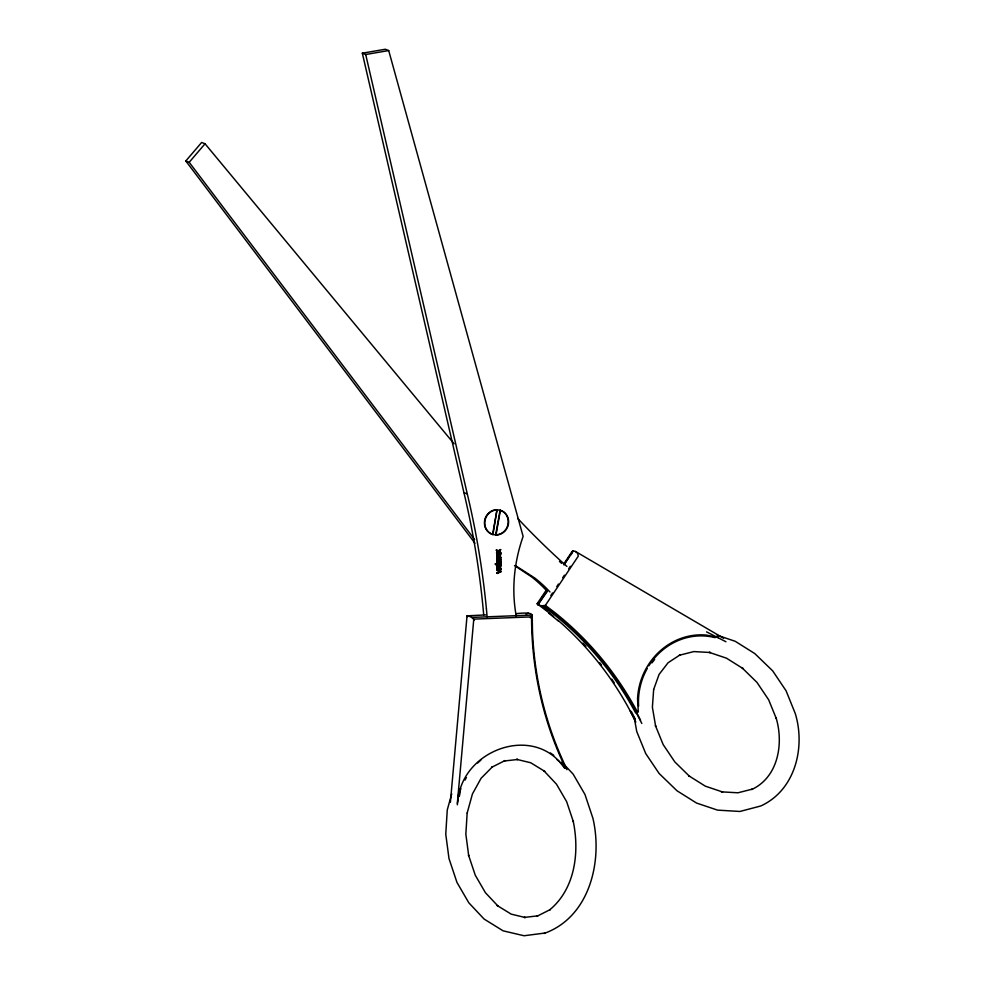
<?xml version="1.0" encoding="UTF-8"?>
<svg xmlns="http://www.w3.org/2000/svg" width="985" height="985" viewBox="0 0 985 985"><rect width="100%" height="100%" fill="white"/><g stroke="black" fill="none" stroke-linecap="round" stroke-linejoin="round"><path stroke-width="1.48" d="M450.391 802.258L467.038 615.847L485.679 614.899M457.335 803.341L473.785 619.122L531.568 616.881A347.754 324.681 -68.7 0 0 561.672 759.743L565.784 768.46L560.022 762.316M499.863 555.54L499.42 554.21L498.385 554.296C497.844 556.66 502.079 555.86 498.816 555.872M500.318 555.725L499.42 554.21M459.182 789.12L457.323 804.807M498.521 568.69L497.61 567.126L498.053 568.517L501.18 568.48L501.193 569.145L497.45 569.441L497.437 567.877A1.305 1.219 -68.7 0 1 497.413 567.36L496.957 567.175A1.305 1.219 -68.7 0 0 496.982 567.692L497.523 568.554M492.943 534.535L497.006 509.75A12.67 11.82 -68.7 0 0 484.608 520.548A12.67 11.82 -68.7 0 0 492.611 534.399L492.943 534.535A12.67 11.82 -68.7 0 1 484.94 520.683A12.67 11.82 -68.7 0 1 497.351 509.885M496.009 534.99L500.405 510.341L497.006 509.75L492.611 534.399L496.009 534.99A12.67 11.82 -68.7 0 0 508.408 524.192A12.67 11.82 -68.7 0 0 500.405 510.341M457.976 800.694C461.879 749.991 534.252 723.027 564.565 768.152M459.305 796.348L460.241 792.051M515.697 613.741C516.177 613.667 538.303 610.7 530.299 617.817M459.81 791.472L460.918 788.714M451.721 793.848L447.264 809.953L445.762 834.172L448.988 858.538L456.954 882.4L468.798 902.777L484.103 919.054L503.089 930.825L524.045 935.75L544.84 933.054M497.203 554.654L497.831 556.71L496.736 556.574L496.945 553.989L500.786 553.656L499.949 554.173L499.998 556.439A1.354 1.268 -68.7 0 1 499.321 556.697C496.44 553.742 497.671 554.223 499.789 556.87A1.354 1.268 -68.7 0 0 500.466 556.611L500.405 554.346M497.659 554.838L497.831 556.673M497.536 564.245C496.058 567.495 503.039 566.104 499.69 564.073L497.536 564.245L500.158 564.257M497.991 564.43C496.6 567.077 501.722 566.067 499.69 564.073M571.99 551.871L573.171 550.824L575.548 551.501L723.556 638.231M546.552 589.695L537.157 603.756L537.859 604.765L541.639 605.824L545.382 605.381L578.257 556.205L577.727 553.508L575.548 551.501M571.128 554.715L573.171 550.824L563.913 564.947M547.106 590.631L537.859 604.765L547.5 591.148M563.642 564.134L572.187 551.341M540.728 599.545L544.114 594.472M565.341 562.731L569.576 556.377M550.837 595.494L552.536 592.945M556.771 586.604L558.47 584.056M562.718 577.715L564.417 575.178M568.653 568.825L570.352 566.289M474.979 543.227L185.808 160.974L201.654 142.456L205.04 143.773L454.073 443.792M185.808 160.974L189.194 162.291L205.04 143.773M543.954 933.497C589.633 917.392 602.955 861.296 592.933 818.338L584.967 794.476L573.122 774.099L561.906 762.168M497.671 562.164L496.76 558.052L500.885 557.448L500.909 558.101L497.216 558.84L498.164 559.911L500.946 559.677L497.733 561.253L498.213 562.127L501.008 561.906L501.02 562.57L497.277 562.866L496.797 562.016L497.671 562.164L496.797 562.016M500.909 558.101L497.917 558.446L498.164 559.911M500.959 560.342L497.511 560.502L498.213 562.127M496.563 553.274L498.878 551.957L497.031 553.459L496.551 552.462L498.385 551.588L497.031 553.459M500.22 549.495L498.361 551.009L500.688 549.679L498.853 551.378L500.774 553.176L500.294 552.253M498.853 551.378L500.688 549.679M497.29 559.874L497.216 561.979M525.879 613.926L528.526 613.224M497.08 572.593L500.405 571.472L497.08 572.593L497.093 573.307L500.799 571.546M497.093 573.307L501.267 571.719M538.069 603.312L537.157 603.756L548.091 612.079A346.732 323.72 -68.7 0 1 553.607 616.561M483.709 614.862A837.078 781.511 -68.7 0 0 463.923 492.623L362.32 53.19L385.32 49.25L388.706 50.567L523.121 536.382C516.645 554.814 513.345 574.39 513.899 593.943A142.16 132.716 -68.7 0 0 516.091 615.157L516.275 616.167M362.32 53.19L365.706 54.507L388.706 50.567M497.696 559.726L500.946 559.677M500.786 553.656L497.413 554.161L497.191 556.759M499.949 554.173L500.811 554.321M498.385 554.296L499.887 554.395M496.736 556.574L497.376 556.525M500.885 557.448L497.363 558.052L497.745 560.046M497.745 561.942L501.008 561.906M496.809 562.681L501.02 562.57M497.794 566.572A1.551 1.453 -68.7 0 1 497.29 565.784A1.81 1.687 -68.7 0 1 497.474 564.467L495.849 564.59L495.369 563.752L500.589 563.346L500.712 565.488A1.28 1.194 -68.7 0 1 500.269 566.264L498.373 566.781M495.369 563.752L501.045 563.531M495.381 564.417L497.474 564.467M500.22 564.036L501.069 564.183M496.957 567.175L497.61 567.126M497.413 567.36L498.078 567.298M498.053 568.517L501.18 568.48M496.969 568.591L497.991 568.739M496.982 569.256L501.193 569.145M467.567 615.588L471.716 617.41L532.085 615.071M637.48 711.896L638.292 711.995L637.554 698.857A64.493 60.208 -68.7 0 1 706.159 635.066L718.373 637.517L717.991 636.913M497.967 566.72L500.725 566.449A1.28 1.194 -68.7 0 0 501.18 565.661L500.688 564.22M501.254 571.128L497.006 569.761L500.405 571.472M717.043 635.177L735.229 641.297L754.781 653.572L772.708 670.896L786.092 690.817L795.301 713.62C805.619 747.578 795.154 790.302 760.777 805.976L739.944 811.468L717.56 810.126L696.58 803.071L677.027 790.795L659.113 773.471L645.717 753.55L636.741 731.51L634.217 717.511M463.91 492.635L467.296 493.953A836.265 780.748 -68.7 0 1 486.418 608.878M497.634 566.584L498.435 566.904M496.477 549.79L496.489 550.541L496.477 549.79L498.816 551.181M497.006 569.761L497.019 570.45M706.553 631.878L725.945 641.74M515.463 565.636L534.941 578.146A141.914 132.495 -68.7 0 1 549.95 591.96M514.515 565.575L531.555 576.828A142.16 132.716 -68.7 0 1 546.564 590.643L547.254 591.406M499.469 556.168L498.841 554.469M499.309 551.551L500.749 552.425M496.489 550.541L498.385 551.588M557.141 759.767L559.283 761.54M498.09 566.769L497.327 566.4A1.551 1.453 -68.7 0 1 496.822 565.599A1.81 1.687 -68.7 0 1 497.006 564.282M498.422 551.772L500.774 553.176M471.716 617.41L474.351 619.984M545.382 605.381L554.863 612.584A348.788 325.641 -68.7 0 1 637.369 711.921M542.71 605.91L553.644 614.234A346.732 323.72 -68.7 0 1 635.67 712.98L636.396 712.845L641.801 723.446M548.817 613.138L558.655 621.289M559.431 561.413L561.672 563.408M189.194 162.291L474.659 539.645M467.493 616.672L467.038 615.847M631.274 711.379L635.017 718.73M634.672 719.198L630.117 710.813A346.732 323.72 -68.7 0 0 557.953 620.242M630.277 711.232L635.83 722.128M566.941 769.679L562.238 759.152A346.732 323.72 -68.7 0 1 532.466 630.191L532.208 615.699M365.706 54.507L467.296 493.953M486.418 608.878L487.119 616.893M500.331 553.484L500.343 554.136M500.429 557.264L500.442 557.929M500.478 559.492L500.503 560.157M500.54 561.721L500.565 562.386M500.589 563.346L500.602 564.011M500.712 568.308L500.737 568.973M497.265 562.201L497.277 562.866M497.437 568.776L497.45 569.441M497.536 572.777L497.56 573.492M495.824 563.937L495.849 564.59M566.904 566.412A837.078 781.524 -68.7 0 1 517.765 518.479M544.04 605.652A347.754 324.681 -68.7 0 1 640.545 720.22M542.747 606.76A347.754 324.681 -68.7 0 1 547.266 610.244M582.972 643.18A347.754 324.681 -68.7 0 1 585.878 646.357M599.791 662.868A347.754 324.681 -68.7 0 1 601.552 665.146M611.771 679.158A347.754 324.681 -68.7 0 1 614.209 682.753M638.612 706.085A63.459 59.248 -68.7 0 1 647.317 668.372M648.82 665.86A63.459 59.248 -68.7 0 1 715.11 637.652M652.021 662.843A62.424 58.275 -68.7 0 1 654.631 659.47M465.031 780.083A62.424 58.275 -68.7 0 1 466.397 777.571M477.725 762.969A62.424 58.275 -68.7 0 1 480.877 760.125M550.381 752.971A64.493 60.208 -68.7 0 1 553.767 755.384M506.487 515.204A12.67 11.82 -68.7 0 0 500.072 510.205L495.664 534.855A12.67 11.82 -68.7 0 0 506.327 528.686M506.992 516.128A12.67 11.82 -68.7 0 1 506.856 527.726M467.161 813.056L465.856 834.172L468.7 855.719L468.503 855.029L475.275 875.222L485.433 892.718L498.127 906.212L497.179 905.523L511.19 914.129L525.387 917.564L524.18 917.417L537.773 915.878L536.887 916.309L550.27 909.561L549.692 909.857C575.289 888.729 579.623 851.939 573.208 821.17L573.418 821.859L566.646 801.655L556.476 784.171L543.782 770.664L544.742 771.353L530.73 762.759L516.534 759.324L517.741 759.472L504.148 761.011L505.022 760.568L491.65 767.315L492.229 767.032L481.086 778.285L472.431 793.959L467.161 813.056M653.658 689.5L652.39 707.255L655.678 726.425L655.444 725.649L663.151 744.562L674.824 761.922L689.599 776.402L688.626 775.688L705.322 786.165L722.621 791.989L721.365 791.854L737.937 792.79L752.491 789.096L751.666 789.527C778.285 777.251 783.801 743.626 776.131 717.942L776.365 718.705L768.657 699.793L756.997 682.433L742.21 667.953L743.183 668.667L726.487 658.189L709.2 652.365L710.444 652.513L693.871 651.577L679.33 655.259L680.142 654.84L668.064 662.757L659.088 674.417L653.658 689.5"/></g></svg>
